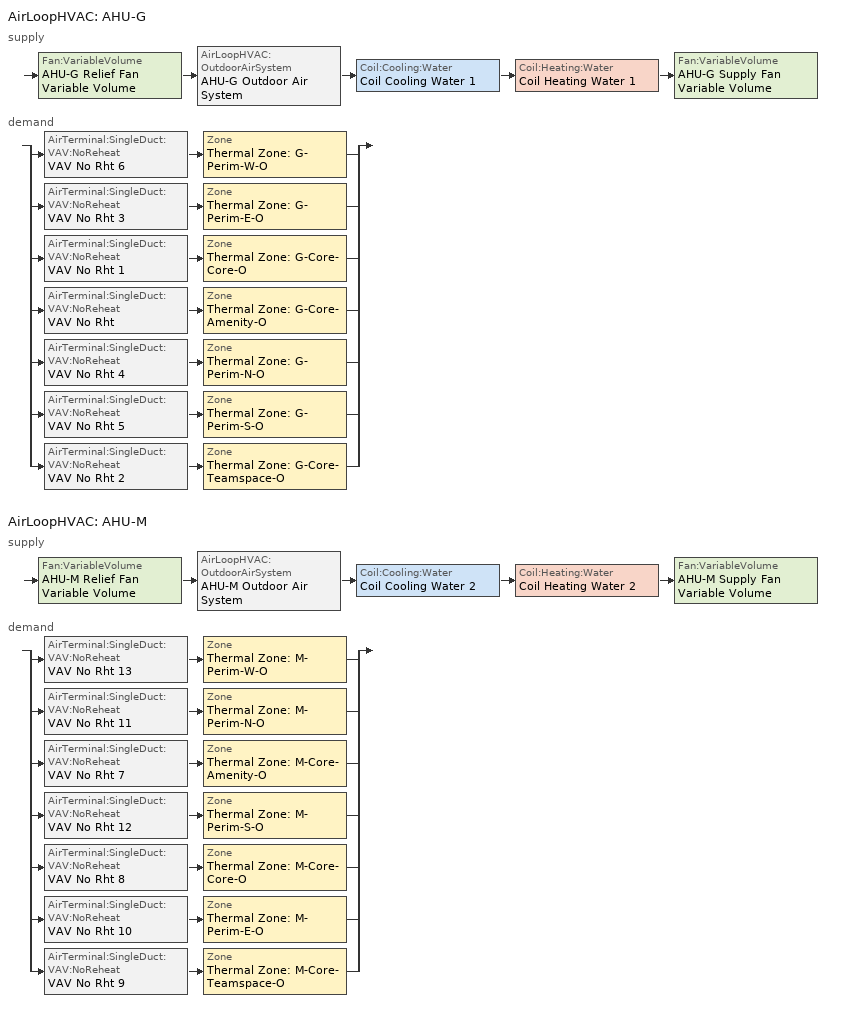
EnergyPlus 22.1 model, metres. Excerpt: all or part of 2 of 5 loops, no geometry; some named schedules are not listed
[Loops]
AirLoopHVAC 'AHU-G'
 supply: Fan:VariableVolume 'AHU-G Relief Fan Variable Volume' > AirLoopHVAC:OutdoorAirSystem 'AHU-G Outdoor Air System' > Coil:Cooling:Water 'Coil Cooling Water 1' > Coil:Heating:Water 'Coil Heating Water 1' > Fan:VariableVolume 'AHU-G Supply Fan Variable Volume'
 demand: split
  | AirTerminal:SingleDuct:VAV:NoReheat 'VAV No Rht 6' > Zone 'Thermal Zone: G-Perim-W-O'
  | AirTerminal:SingleDuct:VAV:NoReheat 'VAV No Rht 3' > Zone 'Thermal Zone: G-Perim-E-O'
  | AirTerminal:SingleDuct:VAV:NoReheat 'VAV No Rht 1' > Zone 'Thermal Zone: G-Core-Core-O'
  | AirTerminal:SingleDuct:VAV:NoReheat 'VAV No Rht' > Zone 'Thermal Zone: G-Core-Amenity-O'
  | AirTerminal:SingleDuct:VAV:NoReheat 'VAV No Rht 4' > Zone 'Thermal Zone: G-Perim-N-O'
  | AirTerminal:SingleDuct:VAV:NoReheat 'VAV No Rht 5' > Zone 'Thermal Zone: G-Perim-S-O'
  | AirTerminal:SingleDuct:VAV:NoReheat 'VAV No Rht 2' > Zone 'Thermal Zone: G-Core-Teamspace-O'
AirLoopHVAC 'AHU-M'
 supply: Fan:VariableVolume 'AHU-M Relief Fan Variable Volume' > AirLoopHVAC:OutdoorAirSystem 'AHU-M Outdoor Air System' > Coil:Cooling:Water 'Coil Cooling Water 2' > Coil:Heating:Water 'Coil Heating Water 2' > Fan:VariableVolume 'AHU-M Supply Fan Variable Volume'
 demand: split
  | AirTerminal:SingleDuct:VAV:NoReheat 'VAV No Rht 13' > Zone 'Thermal Zone: M-Perim-W-O'
  | AirTerminal:SingleDuct:VAV:NoReheat 'VAV No Rht 11' > Zone 'Thermal Zone: M-Perim-N-O'
  | AirTerminal:SingleDuct:VAV:NoReheat 'VAV No Rht 7' > Zone 'Thermal Zone: M-Core-Amenity-O'
  | AirTerminal:SingleDuct:VAV:NoReheat 'VAV No Rht 12' > Zone 'Thermal Zone: M-Perim-S-O'
  | AirTerminal:SingleDuct:VAV:NoReheat 'VAV No Rht 8' > Zone 'Thermal Zone: M-Core-Core-O'
  | AirTerminal:SingleDuct:VAV:NoReheat 'VAV No Rht 10' > Zone 'Thermal Zone: M-Perim-E-O'
  | AirTerminal:SingleDuct:VAV:NoReheat 'VAV No Rht 9' > Zone 'Thermal Zone: M-Core-Teamspace-O'
[DesignSpecification:OutdoorAir] Outdoor Air Method=Sum; Outdoor Air Flow per Zone=0; Outdoor Air Flow Air Changes per Hour=0
Name | Outdoor Air Flow per Person | Outdoor Air Flow per Zone Floor Area
90.1-2010 - Office - BreakRoom Ventilation | 0.0424753 | 0.00036576
90.1-2010 - Office - Corridor Ventilation | 0 | 0.0008636
90.1-2010 - Office - OpenOffice Ventilation | 0.0377558 | 0
[Sizing:Zone] Zone Cooling Design Supply Air Temperature Input Method=SupplyAirTemperature; Zone Cooling Design Supply Air Temperature=16.6667; Zone Cooling Design Supply Air Temperature Difference=11.11; Zone Heating Design Supply Air Temperature Input Method=SupplyAirTemperature; Zone Heating Design Supply Air Temperature=35; Zone Heating Design Supply Air Temperature Difference=11.11; Zone Cooling Design Supply Air Humidity Ratio=0.0085; Zone Heating Design Supply Air Humidity Ratio=0.008; Cooling Design Air Flow Method=DesignDay; Cooling Design Air Flow Rate=0; Cooling Minimum Air Flow per Zone Floor Area=0.000762; Cooling Minimum Air Flow=0; Cooling Minimum Air Flow Fraction=0.25; Heating Design Air Flow Method=DesignDay; Heating Design Air Flow Rate=0; Heating Maximum Air Flow per Zone Floor Area=0.002032; Heating Maximum Air Flow=0.141576; Heating Maximum Air Flow Fraction=0.3; Account for Dedicated Outdoor Air System=Yes; Dedicated Outdoor Air System Control Strategy=ColdSupplyAir; Dedicated Outdoor Air Low Setpoint Temperature for Design=Autosize; Dedicated Outdoor Air High Setpoint Temperature for Design=Autosize
Name | Design Specification Outdoor Air Object
Thermal Zone: G-Core-Amenity-O; Thermal Zone: M-Core-Amenity-O | 90.1-2010 - Office - BreakRoom Ventilation
Thermal Zone: G-Core-Core-O; Thermal Zone: M-Core-Core-O | 90.1-2010 - Office - Corridor Ventilation
Thermal Zone: G-Core-Teamspace-O; Thermal Zone: G-Perim-E-O; Thermal Zone: G-Perim-N-O; Thermal Zone: G-Perim-S-O; Thermal Zone: G-Perim-W-O; Thermal Zone: M-Core-Teamspace-O; Thermal Zone: M-Perim-E-O; Thermal Zone: M-Perim-N-O; Thermal Zone: M-Perim-S-O; Thermal Zone: M-Perim-W-O | 90.1-2010 - Office - OpenOffice Ventilation
[Sizing:System] Type of Load to Size On=Total; Design Outdoor Air Flow Rate=Autosize; Central Heating Maximum System Air Flow Ratio=0.3; Preheat Design Temperature=7; Preheat Design Humidity Ratio=0.008; Precool Design Temperature=12.8; Precool Design Humidity Ratio=0.008; Central Cooling Design Supply Air Temperature=16.7; Central Heating Design Supply Air Temperature=21.1; Type of Zone Sum to Use=NonCoincident; 100 Outdoor Air in Cooling=Yes; 100 Outdoor Air in Heating=Yes; Central Cooling Design Supply Air Humidity Ratio=0.0085; Central Heating Design Supply Air Humidity Ratio=0.008; Cooling Supply Air Flow Rate Method=DesignDay; Cooling Supply Air Flow Rate=0; Cooling Supply Air Flow Rate Per Floor Area=0.00996765; Cooling Fraction of Autosized Cooling Supply Air Flow Rate=1; Cooling Supply Air Flow Rate Per Unit Cooling Capacity=3.94755e-05; Heating Supply Air Flow Rate Method=DesignDay; Heating Supply Air Flow Rate=0; Heating Supply Air Flow Rate Per Floor Area=0.00996765; Heating Fraction of Autosized Heating Supply Air Flow Rate=1; Heating Fraction of Autosized Cooling Supply Air Flow Rate=1; Heating Supply Air Flow Rate Per Unit Heating Capacity=3.15882e-05; System Outdoor Air Method=ZoneSum; Zone Maximum Outdoor Air Fraction=1; Cooling Design Capacity Method=CoolingDesignCapacity; Cooling Design Capacity=Autosize; Cooling Design Capacity Per Floor Area=234.7; Fraction of Autosized Cooling Design Capacity=1; Heating Design Capacity Method=HeatingDesignCapacity; Heating Design Capacity=Autosize; Heating Design Capacity Per Floor Area=157; Fraction of Autosized Heating Design Capacity=1; Central Cooling Capacity Control Method=OnOff; Occupant Diversity=Autosize
AHU-G; AHU-M
[ZoneControl:Thermostat] Temperature Difference Between Cutout And Setpoint=0
Name | Zone or ZoneList | Control Type Schedule | Control 1
Thermal Zone: G-Core-Amenity-O Thermostat | Thermal Zone: G-Core-Amenity-O | Thermal Zone: G-Core-Amenity-O Thermostat Schedule | Thermal Zone: G-Core-Amenity-O Thermostat
Thermal Zone: G-Core-Core-O Thermostat | Thermal Zone: G-Core-Core-O | Thermal Zone: G-Core-Core-O Thermostat Schedule | Thermal Zone: G-Core-Core-O Thermostat
Thermal Zone: G-Core-Teamspace-O Thermostat | Thermal Zone: G-Core-Teamspace-O | Thermal Zone: G-Core-Teamspace-O Thermostat Schedule | Thermal Zone: G-Core-Teamspace-O Thermostat
Thermal Zone: G-Perim-E-O Thermostat | Thermal Zone: G-Perim-E-O | Thermal Zone: G-Perim-E-O Thermostat Schedule | Thermal Zone: G-Perim-E-O Thermostat
Thermal Zone: G-Perim-N-O Thermostat | Thermal Zone: G-Perim-N-O | Thermal Zone: G-Perim-N-O Thermostat Schedule | Thermal Zone: G-Perim-N-O Thermostat
Thermal Zone: G-Perim-S-O Thermostat | Thermal Zone: G-Perim-S-O | Thermal Zone: G-Perim-S-O Thermostat Schedule | Thermal Zone: G-Perim-S-O Thermostat
Thermal Zone: G-Perim-W-O Thermostat | Thermal Zone: G-Perim-W-O | Thermal Zone: G-Perim-W-O Thermostat Schedule | Thermal Zone: G-Perim-W-O Thermostat
Thermal Zone: M-Core-Amenity-O Thermostat | Thermal Zone: M-Core-Amenity-O | Thermal Zone: M-Core-Amenity-O Thermostat Schedule | Thermal Zone: M-Core-Amenity-O Thermostat
Thermal Zone: M-Core-Core-O Thermostat | Thermal Zone: M-Core-Core-O | Thermal Zone: M-Core-Core-O Thermostat Schedule | Thermal Zone: M-Core-Core-O Thermostat
Thermal Zone: M-Core-Teamspace-O Thermostat | Thermal Zone: M-Core-Teamspace-O | Thermal Zone: M-Core-Teamspace-O Thermostat Schedule | Thermal Zone: M-Core-Teamspace-O Thermostat
Thermal Zone: M-Perim-E-O Thermostat | Thermal Zone: M-Perim-E-O | Thermal Zone: M-Perim-E-O Thermostat Schedule | Thermal Zone: M-Perim-E-O Thermostat
Thermal Zone: M-Perim-N-O Thermostat | Thermal Zone: M-Perim-N-O | Thermal Zone: M-Perim-N-O Thermostat Schedule | Thermal Zone: M-Perim-N-O Thermostat
Thermal Zone: M-Perim-S-O Thermostat | Thermal Zone: M-Perim-S-O | Thermal Zone: M-Perim-S-O Thermostat Schedule | Thermal Zone: M-Perim-S-O Thermostat
Thermal Zone: M-Perim-W-O Thermostat | Thermal Zone: M-Perim-W-O | Thermal Zone: M-Perim-W-O Thermostat Schedule | Thermal Zone: M-Perim-W-O Thermostat
[ThermostatSetpoint:DualSetpoint] Heating Setpoint Temperature Schedule=Medium Office HtgSetp; Cooling Setpoint Temperature Schedule=Medium Office ClgSetp
Thermal Zone: G-Core-Amenity-O Thermostat; Thermal Zone: G-Core-Core-O Thermostat; Thermal Zone: G-Core-Teamspace-O Thermostat; Thermal Zone: G-Perim-E-O Thermostat; Thermal Zone: G-Perim-N-O Thermostat; Thermal Zone: G-Perim-S-O Thermostat; Thermal Zone: G-Perim-W-O Thermostat; Thermal Zone: M-Core-Amenity-O Thermostat; Thermal Zone: M-Core-Core-O Thermostat; Thermal Zone: M-Core-Teamspace-O Thermostat; Thermal Zone: M-Perim-E-O Thermostat; Thermal Zone: M-Perim-N-O Thermostat; Thermal Zone: M-Perim-S-O Thermostat; Thermal Zone: M-Perim-W-O Thermostat
[AirTerminal:SingleDuct:VAV:NoReheat] Availability Schedule=Always On Discrete hvac_library; Maximum Air Flow Rate=Autosize; Zone Minimum Air Flow Input Method=Constant; Constant Minimum Air Flow Fraction=0.3; Fixed Minimum Air Flow Rate=Autosize
Name | Design Specification Outdoor Air Object
VAV No Rht; VAV No Rht 7 | 90.1-2010 - Office - BreakRoom Ventilation
VAV No Rht 1; VAV No Rht 8 | 90.1-2010 - Office - Corridor Ventilation
VAV No Rht 2; VAV No Rht 3; VAV No Rht 4; VAV No Rht 5; VAV No Rht 6; VAV No Rht 9; VAV No Rht 10; VAV No Rht 11; VAV No Rht 12; VAV No Rht 13 | 90.1-2010 - Office - OpenOffice Ventilation
[Zone equipment]
Thermal Zone: G-Core-Amenity-O: VAV No Rht, HW Baseboard
Thermal Zone: G-Core-Core-O: VAV No Rht 1, HW Baseboard 20
Thermal Zone: G-Core-Teamspace-O: VAV No Rht 2, HW Baseboard 3
Thermal Zone: G-Perim-E-O: VAV No Rht 3, HW Baseboard 9
Thermal Zone: G-Perim-N-O: VAV No Rht 4, HW Baseboard 10
Thermal Zone: G-Perim-S-O: VAV No Rht 5, HW Baseboard 18
Thermal Zone: G-Perim-W-O: VAV No Rht 6, HW Baseboard 19
Thermal Zone: M-Core-Amenity-O: VAV No Rht 7, HW Baseboard 8
Thermal Zone: M-Core-Core-O: VAV No Rht 8, HW Baseboard 11
Thermal Zone: M-Core-Teamspace-O: VAV No Rht 9, HW Baseboard 1
Thermal Zone: M-Perim-E-O: VAV No Rht 10, HW Baseboard 7
Thermal Zone: M-Perim-N-O: VAV No Rht 11, HW Baseboard 4
Thermal Zone: M-Perim-S-O: VAV No Rht 12, HW Baseboard 2
Thermal Zone: M-Perim-W-O: VAV No Rht 13, HW Baseboard 5
[Fan:VariableVolume] Availability Schedule=Ventilation Schedule; Fan Total Efficiency=0.69; Maximum Flow Rate=AutoSize; Fan Power Minimum Flow Rate Input Method=Fraction; Fan Power Minimum Flow Fraction=0.3; Fan Power Minimum Air Flow Rate=0; Motor Efficiency=0.9; Motor In Airstream Fraction=1; Fan Power Coefficient 1=0.0407599; Fan Power Coefficient 2=0.088045; Fan Power Coefficient 3=-0.0729261; Fan Power Coefficient 4=0.94374; Fan Power Coefficient 5=0; EndUse Subcategory=General
Name | Pressure Rise
AHU-G Relief Fan Variable Volume; AHU-M Relief Fan Variable Volume | 747.267
AHU-G Supply Fan Variable Volume; AHU-M Supply Fan Variable Volume | 871.811
[Coil:Cooling:Water] Availability Schedule=Always On Discrete; Design Water Flow Rate=Autosize; Design Air Flow Rate=Autosize; Design Inlet Water Temperature=12.7778; Design Inlet Air Temperature=36.1111; Design Outlet Air Temperature=15.5556; Design Inlet Air Humidity Ratio=Autosize; Design Outlet Air Humidity Ratio=Autosize; Type of Analysis=SimpleAnalysis; Heat Exchanger Configuration=CrossFlow
Coil Cooling Water 1; Coil Cooling Water 2
[Coil:Heating:Water] Availability Schedule=Always On Discrete; UFactor Times Area Value=Autosize; Maximum Water Flow Rate=Autosize; Performance Input Method=UFactorTimesAreaAndDesignWaterFlowRate; Rated Capacity=Autosize; Rated Inlet Water Temperature=48.8889; Rated Inlet Air Temperature=16.6; Rated Outlet Water Temperature=40.5556; Rated Outlet Air Temperature=32.2; Rated Ratio for Air and Water Convection=0.5
Coil Heating Water 1; Coil Heating Water 2
[HeatExchanger:AirToAir:SensibleAndLatent] Availability Schedule=Always On Discrete; Nominal Supply Air Flow Rate=Autosize; Sensible Effectiveness at 100 Heating Air Flow=0.7; Latent Effectiveness at 100 Heating Air Flow=0.63; Sensible Effectiveness at 75 Heating Air Flow=0.7; Latent Effectiveness at 75 Heating Air Flow=0.63; Sensible Effectiveness at 100 Cooling Air Flow=0.7; Latent Effectiveness at 100 Cooling Air Flow=0.63; Sensible Effectiveness at 75 Cooling Air Flow=0.7; Latent Effectiveness at 75 Cooling Air Flow=0.63; Nominal Electric Power=0; Supply Air Outlet Temperature Control=Yes; Heat Exchanger Type=Rotary; Frost Control Type=None; Economizer Lockout=Yes
Name | Threshold Temperature | Initial Defrost Time Fraction | Rate of Defrost Time Fraction Increase
AHU-G ERV | -6.66667 | 0 | 0
AHU-M ERV | -12.2 | 0.167 | 0.024
[Controller:WaterCoil] Control Variable=Temperature; Actuator Variable=Flow; Controller Convergence Tolerance=Autosize; Maximum Actuated Flow=Autosize; Minimum Actuated Flow=0
Name | Action
Controller Water Coil 2; Controller Water Coil 4 | Reverse
Controller Water Coil 1; Controller Water Coil 3 | Normal
[Controller:OutdoorAir] Minimum Outdoor Air Flow Rate=Autosize; Maximum Outdoor Air Flow Rate=Autosize; Economizer Control Type=FixedDryBulb; Economizer Control Action Type=MinimumFlowWithBypass; Economizer Maximum Limit DryBulb Temperature=21.1111; Lockout Type=LockoutWithHeating; Minimum Limit Type=FixedMinimum; Minimum Fraction of Outdoor Air Schedule=Ventilation Schedule; High Humidity Control=No; Control High Indoor Humidity Based on Outdoor Humidity Ratio=Yes; Heat Recovery Bypass Control Type=BypassWhenOAFlowGreaterThanMinimum
Name | Mechanical Ventilation Controller
AHU-G Controller Outdoor Air | Controller Mechanical Ventilation 1
AHU-M Controller Outdoor Air | Controller Mechanical Ventilation 2
[Controller:MechanicalVentilation] Availability Schedule=Always On Discrete; Demand Controlled Ventilation=No; System Outdoor Air Method=ZoneSum; Design Specification Outdoor Air Object Name 1=90.1-2010 - Office - BreakRoom Ventilation; Design Specification Outdoor Air Object Name 2=90.1-2010 - Office - Corridor Ventilation; Design Specification Outdoor Air Object Name 3=90.1-2010 - Office - OpenOffice Ventilation; Design Specification Outdoor Air Object Name 4=90.1-2010 - Office - OpenOffice Ventilation; Design Specification Outdoor Air Object Name 5=90.1-2010 - Office - OpenOffice Ventilation; Design Specification Outdoor Air Object Name 6=90.1-2010 - Office - OpenOffice Ventilation; Design Specification Outdoor Air Object Name 7=90.1-2010 - Office - OpenOffice Ventilation
Name | Zone or ZoneList 1 | Zone or ZoneList 2 | Zone or ZoneList 3 | Zone or ZoneList 4 | Zone or ZoneList 5 | Zone or ZoneList 6 | Zone or ZoneList 7
Controller Mechanical Ventilation 1 | Thermal Zone: G-Core-Amenity-O | Thermal Zone: G-Core-Core-O | Thermal Zone: G-Core-Teamspace-O | Thermal Zone: G-Perim-E-O | Thermal Zone: G-Perim-N-O | Thermal Zone: G-Perim-S-O | Thermal Zone: G-Perim-W-O
Controller Mechanical Ventilation 2 | Thermal Zone: M-Core-Amenity-O | Thermal Zone: M-Core-Core-O | Thermal Zone: M-Core-Teamspace-O | Thermal Zone: M-Perim-E-O | Thermal Zone: M-Perim-N-O | Thermal Zone: M-Perim-S-O | Thermal Zone: M-Perim-W-O
[AirLoopHVAC] Design Supply Air Flow Rate=AutoSize; Design Return Air Flow Fraction of Supply Air Flow=1
AHU-G; AHU-M
[AirLoopHVAC:ReturnPlenum]
Name | Zone
Air Loop HVAC Return Plenum 5 | Thermal Zone: G-Perim-W-S
Air Loop HVAC Return Plenum 2 | Thermal Zone: G-Perim-E-S
Air Loop HVAC Return Plenum 17 | Thermal Zone: G-Core-Core-S
Air Loop HVAC Return Plenum 16 | Thermal Zone: G-Core-Amenity-S
Air Loop HVAC Return Plenum 3 | Thermal Zone: G-Perim-N-S
Air Loop HVAC Return Plenum 4 | Thermal Zone: G-Perim-S-S
Air Loop HVAC Return Plenum 1 | Thermal Zone: G-Core-Teamspace-S
Air Loop HVAC Return Plenum 10 | Thermal Zone: M-Perim-W-S
Air Loop HVAC Return Plenum 8 | Thermal Zone: M-Perim-N-S
Air Loop HVAC Return Plenum 18 | Thermal Zone: M-Core-Amenity-S
Air Loop HVAC Return Plenum 9 | Thermal Zone: M-Perim-S-S
Air Loop HVAC Return Plenum 19 | Thermal Zone: M-Core-Core-S
Air Loop HVAC Return Plenum 7 | Thermal Zone: M-Perim-E-S
Air Loop HVAC Return Plenum 6 | Thermal Zone: M-Core-Teamspace-S
[SetpointManager:MixedAir] Control Variable=Temperature
Name | Setpoint Node or NodeList
Node 90 OS Default SPM; Node 91 OS Default SPM
AHU-G ERV Supply Node OS Default SPM | AHU-G ERV Supply Node
AHU-G Mixed Air Node OS Default SPM | AHU-G Mixed Air Node
AHU-G Post Cooling Coil Node OS Default SPM | AHU-G Post Cooling Coil Node
AHU-M ERV Supply Node OS Default SPM | AHU-M ERV Supply Node
AHU-M Mixed Air Node OS Default SPM | AHU-M Mixed Air Node
AHU-M Post Cooling Coil Node OS Default SPM | AHU-M Post Cooling Coil Node
[Schedule:Day:Interval]
Medium Office HtgSetp Rule 1 Day Schedule; Medium Office HtgSetp Summer Design Day: No, 24:00, 15.6
Medium Office HtgSetp Default Schedule: No, 06:00, 15.6, 22:00, 21, 24:00, 15.6
Medium Office HtgSetp Rule 2 Day Schedule: No, 06:00, 15.6, 18:00, 21, 24:00, 15.6
Medium Office HtgSetp Winter Design Day: No, 24:00, 21
Medium Office ClgSetp Rule 1 Day Schedule; Medium Office ClgSetp Winter Design Day: No, 24:00, 26.7
Medium Office ClgSetp Default Schedule; Medium Office ClgSetp Summer Design Day: No, 06:00, 26.7, 22:00, 24, 24:00, 26.7
Medium Office ClgSetp Rule 2 Day Schedule: No, 06:00, 26.7, 18:00, 24, 24:00, 26.7
Ventilation Schedule Sat: No, 08:00, 0, 17:00, 1, 24:00, 0
Ventilation Schedule Summer Design Day; Ventilation Schedule Winter Design Day: No, 24:00, 1
Ventilation Schedule Sunday: No, 24:00, 0
Ventilation Schedule Weekday: No, 06:00, 0, 21:00, 1, 24:00, 0
[Schedule:Week:Daily]
Medium Office HtgSetp Week Rule - Jan1-Dec31: Medium Office HtgSetp Rule 1 Day Schedule, Medium Office HtgSetp Default Schedule, Medium Office HtgSetp Default Schedule, Medium Office HtgSetp Default Schedule, Medium Office HtgSetp Default Schedule, Medium Office HtgSetp Default Schedule, Medium Office HtgSetp Rule 2 Day Schedule, Medium Office HtgSetp Default Schedule, Medium Office HtgSetp Summer Design Day, Medium Office HtgSetp Winter Design Day, Medium Office HtgSetp Default Schedule, Medium Office HtgSetp Default Schedule
Medium Office ClgSetp Week Rule - Jan1-Dec31: Medium Office ClgSetp Rule 1 Day Schedule, Medium Office ClgSetp Default Schedule, Medium Office ClgSetp Default Schedule, Medium Office ClgSetp Default Schedule, Medium Office ClgSetp Default Schedule, Medium Office ClgSetp Default Schedule, Medium Office ClgSetp Rule 2 Day Schedule, Medium Office ClgSetp Default Schedule, Medium Office ClgSetp Summer Design Day, Medium Office ClgSetp Winter Design Day, Medium Office ClgSetp Default Schedule, Medium Office ClgSetp Default Schedule
Ventilation Schedule Week Rule - Jan1-Dec31: Ventilation Schedule Sunday, Ventilation Schedule Weekday, Ventilation Schedule Weekday, Ventilation Schedule Weekday, Ventilation Schedule Weekday, Ventilation Schedule Weekday, Ventilation Schedule Sat, Ventilation Schedule Weekday, Ventilation Schedule Summer Design Day, Ventilation Schedule Winter Design Day, Ventilation Schedule Weekday, Ventilation Schedule Weekday
[Schedule:Year]
Medium Office HtgSetp: Medium Office HtgSetp Week Rule - Jan1-Dec31, 1, 1, 12, 31
Medium Office ClgSetp: Medium Office ClgSetp Week Rule - Jan1-Dec31, 1, 1, 12, 31
Ventilation Schedule: Ventilation Schedule Week Rule - Jan1-Dec31, 1, 1, 12, 31
[Schedule:Compact]
Thermal Zone: G-Core-Amenity-O Thermostat Schedule; Thermal Zone: G-Core-Core-O Thermostat Schedule; Thermal Zone: G-Core-Teamspace-O Thermostat Schedule; Thermal Zone: G-Perim-E-O Thermostat Schedule; Thermal Zone: G-Perim-N-O Thermostat Schedule; Thermal Zone: G-Perim-S-O Thermostat Schedule; Thermal Zone: G-Perim-W-O Thermostat Schedule; Thermal Zone: M-Core-Amenity-O Thermostat Schedule; Thermal Zone: M-Core-Core-O Thermostat Schedule; Thermal Zone: M-Core-Teamspace-O Thermostat Schedule; Thermal Zone: M-Perim-E-O Thermostat Schedule; Thermal Zone: M-Perim-N-O Thermostat Schedule; Thermal Zone: M-Perim-S-O Thermostat Schedule; Thermal Zone: M-Perim-W-O Thermostat Schedule: Through: 12/31, For: AllDays, Until: 24:00, 4
[Schedule:Constant] Hourly Value=1
Always On Discrete hvac_library; Always On Discrete
